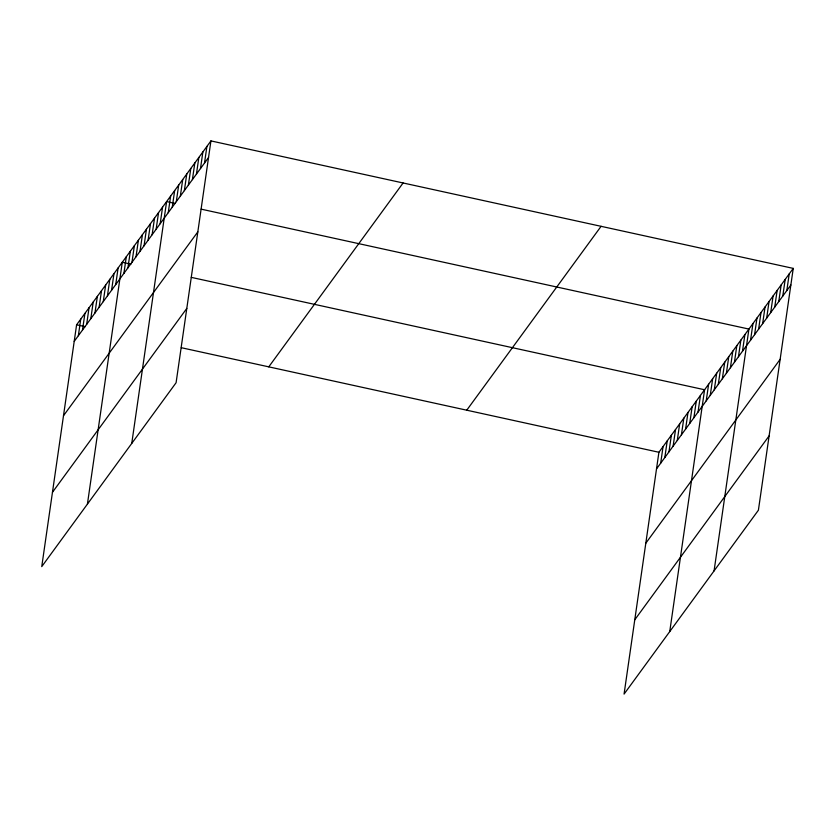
<?xml version="1.0" encoding="UTF-8"?>
<svg xmlns="http://www.w3.org/2000/svg" width="835" height="835" viewBox="0 0 835 835"><rect width="100%" height="100%" fill="white"/><g stroke="black" fill="none" stroke-linecap="round" stroke-linejoin="round"><path stroke-width="1.25" d="M210.931 140.906L76.601 324.784L41.75 566.61L176.091 382.733L210.931 140.906L793.25 268.39L758.399 510.216L624.069 694.094L658.909 452.267L793.25 268.39M78.354 335.722L80.745 319.095M82.508 330.034L84.899 313.417M86.663 324.356L89.053 307.729M90.806 318.667L93.207 302.051M94.96 312.989L97.361 296.362M99.114 307.301L101.515 290.684M103.269 301.623L105.659 284.996M107.423 295.934L109.813 279.318M111.577 290.256L113.967 273.63M115.721 284.568L118.121 267.952M87.424 504.089L122.275 262.263L130.897 264.152M123.904 273.369L126.304 256.752M127.932 267.858L130.333 251.231M131.972 262.336L134.362 245.72M136.001 256.825L138.391 240.198M140.029 251.304L142.42 234.687M144.058 245.793L146.449 229.166M148.087 240.271L150.488 223.655M152.116 234.76L154.517 218.133M156.145 229.239L158.546 212.622M160.174 223.728L162.574 207.101M131.753 443.406L166.603 201.59L175.225 203.469M168.242 212.695L170.632 196.068M172.271 207.174L174.661 190.547M176.3 201.663L178.69 185.036M180.329 196.141L182.719 179.515M184.358 190.62L186.758 174.004M188.386 185.109L190.787 168.482M192.415 179.588L194.816 162.971M196.444 174.077L198.845 157.45M200.483 168.555L202.874 151.939M204.512 163.044L206.903 146.417M660.673 463.206L663.063 446.589M664.827 457.528L667.217 440.901M668.971 451.839L671.371 435.223M673.125 446.161L675.525 429.534M677.279 440.473L679.669 423.856M681.433 434.795L683.823 418.168M685.587 429.106L687.977 412.49M689.731 423.428L692.131 406.802M693.885 417.74L696.286 401.124M698.039 412.062L700.44 395.435M669.743 631.573L704.583 389.757L191.257 277.366M706.222 400.863L708.623 384.236M710.251 395.341L712.652 378.714M714.28 389.83L716.68 373.203M718.309 384.309L720.709 367.682M722.348 378.787L724.738 362.171M726.377 373.276L728.767 356.649M730.406 367.755L732.796 351.138M734.435 362.244L736.825 345.617M738.464 356.722L740.854 340.106M742.492 351.211L744.893 334.584M714.071 570.9L748.922 329.073L201.099 209.136M750.55 340.179L752.951 323.552M754.579 334.658L756.98 318.041M758.618 329.147L761.009 312.52M762.647 323.625L765.037 307.009M766.676 318.114L769.066 301.487M770.705 312.593L773.095 295.976M774.734 307.082L777.134 290.455M778.763 301.56L781.163 284.944M782.792 296.049L785.192 279.422M786.821 290.528L789.221 273.911M74.2 341.4L208.541 157.523M63.491 415.726L197.832 231.848M52.459 492.295L186.8 308.418M268.766 366.857L403.096 182.98M466.744 410.204L601.085 226.327M656.519 468.894L790.86 285.017M645.81 543.209L780.14 359.332M634.777 619.779L769.108 435.901M76.601 324.784L85.222 326.673M181.299 347.704L658.909 452.267"/></g></svg>
